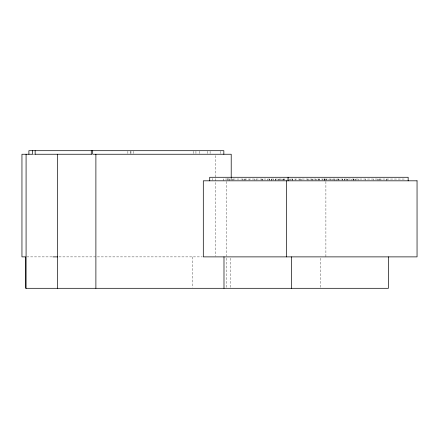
<?xml version="1.0" encoding="UTF-8"?>
<svg xmlns="http://www.w3.org/2000/svg" width="439" height="439" viewBox="0 0 439 439"><rect width="100%" height="100%" fill="white"/><g stroke="black" fill="none" stroke-linecap="round" stroke-linejoin="round"><path stroke-width="0.33" stroke-dasharray="2.19 1.65" d="M31.987 154.243L34.291 154.243M404.209 179.046L223.275 179.046L223.275 180.819M26.746 256.881L52.899 256.881M58.969 256.881L202.236 256.881M386.957 179.046L386.957 180.226M386.704 179.046L386.704 180.819M380.926 179.046L380.926 180.226M379.697 179.046L379.697 180.226M378.358 179.046L378.358 180.226M377.211 179.046L377.211 180.226M373.699 179.046L373.699 180.226M365.308 179.046L365.308 180.226M358.822 179.046L358.822 180.226M355.903 179.046L355.903 180.226M355.124 179.046L355.124 180.226M353.944 179.046L353.944 180.226M353.411 179.046L353.411 180.226M353.165 179.046L353.165 180.226M351.205 179.046L351.205 180.226M347.501 179.046L347.501 180.226M347.414 179.046L347.414 180.226M346.558 179.046L346.558 180.226M344.417 179.046L344.417 180.226M344.308 179.046L344.308 180.226M342.683 179.046L342.683 180.226M342.162 179.046L342.162 180.226M339.029 179.046L339.029 180.226M338.458 179.046L338.458 180.226M338.014 179.046L338.014 180.226M336.082 179.046L336.082 180.819M334.853 179.046L334.853 180.819M333.042 179.046L333.042 180.226M332.01 179.046L332.01 180.226M330.836 179.046L330.836 180.226M328.943 179.046L328.992 180.226M326.808 179.046L326.808 180.226M326.007 179.046L326.007 180.226M325.897 181.505L325.897 256.881M324.926 179.046L324.926 180.819M324.756 179.046L324.756 180.226M324.317 178.453L324.317 180.226M324.136 179.046L324.136 180.226M322.594 179.046L322.594 180.226M320.81 258.247L320.81 287.622M319.115 179.046L319.115 180.226M319.032 179.046L319.032 180.226M318.27 179.046L318.27 180.226M316.634 179.046L316.634 180.226M315.696 179.046L315.696 180.226M312.919 179.046L312.919 180.226M312.403 179.046L312.403 180.226M311.624 179.046L311.624 180.226M308.897 179.046L308.897 180.226M307.75 179.046L307.75 180.226M301.697 179.046L301.697 180.226M300.353 179.046L300.353 180.226M299.447 179.046L299.447 180.226M295.222 179.046L295.222 180.226M292.533 179.046L292.533 180.819M292.259 179.046L292.259 180.226M290.409 179.046L290.409 180.226M289.767 179.046L289.767 180.226M284.126 179.046L284.126 180.226M283.874 179.046L283.874 180.226M283.204 179.046L283.204 180.226M282.634 179.046L282.634 180.226M281.004 179.046L281.004 180.226M279.506 179.046L279.506 180.226M278.227 179.046L278.227 180.226M278.096 179.046L278.096 180.226M275.566 179.046L275.566 180.819M275.456 179.046L275.456 180.226M273.782 179.046L273.782 180.226M271.697 179.046L271.697 180.819M271.532 179.046L271.532 180.226M269.645 179.046L269.645 180.226M269.447 179.046L269.447 180.226M267.203 179.046L267.203 180.226M262.818 179.046L262.818 180.226M262.099 179.046L262.099 180.226M261.913 179.046L261.913 180.226M256.058 179.046L256.058 180.226M254.658 179.046L254.658 180.226M249.083 179.046L249.083 180.226M245.505 179.046L245.505 180.226M244.386 179.046L244.386 180.226M243.985 179.046L243.985 180.226M242.24 179.046L242.24 180.226M233.06 179.046L233.06 180.226M232.577 179.046L232.577 180.226M231.21 178.091L231.21 180.138M230.722 258.247L230.722 287.622M229.833 179.046L229.833 180.819M228.351 178.453L228.351 180.226M227.753 178.453L227.753 180.226M226.42 181.505L226.42 256.2M226.42 258.247L226.42 287.622M220.57 151.29L220.57 153.655M215.264 155.615L215.264 256.2M212.575 178.453L212.575 180.226M210.1 151.29L210.1 153.655M207.806 151.29L207.806 153.655M199.213 151.29L199.213 153.655M195.937 151.29L195.959 153.655M193.665 151.29L193.665 153.655M192.803 256.881L192.803 287.622M133.286 151.29L133.286 153.655M130.965 151.29L130.965 153.655M130.784 151.29L130.784 153.655M127.875 151.29L127.875 153.655"/><path stroke-width="0.66" d="M34.725 154.243L91.504 154.243M52.899 256.881L57.668 256.881M408.16 180.819L408.16 177.274L209.721 177.274L209.721 180.819M388.411 256.881L388.411 288.302L25.66 288.302L25.66 256.881L21.95 256.881L21.95 154.243L32.354 154.243L32.354 150.698M291.589 256.881L291.589 288.302M288.083 177.274L288.083 180.819M286.502 180.819L286.502 256.881M231.21 177.411L231.21 154.243L92.695 154.243L92.695 150.698M223.989 256.881L223.989 288.302M223.846 154.243L223.846 150.698L28.897 150.698L28.897 154.243M95.889 154.243L95.889 288.302M91.279 150.698L91.279 154.243M57.668 154.243L57.668 288.302M35.142 150.698L35.142 154.243M26.082 154.243L26.082 288.302M417.05 180.819L203.301 180.819L203.301 256.881L417.05 256.881L417.05 180.819"/></g></svg>
